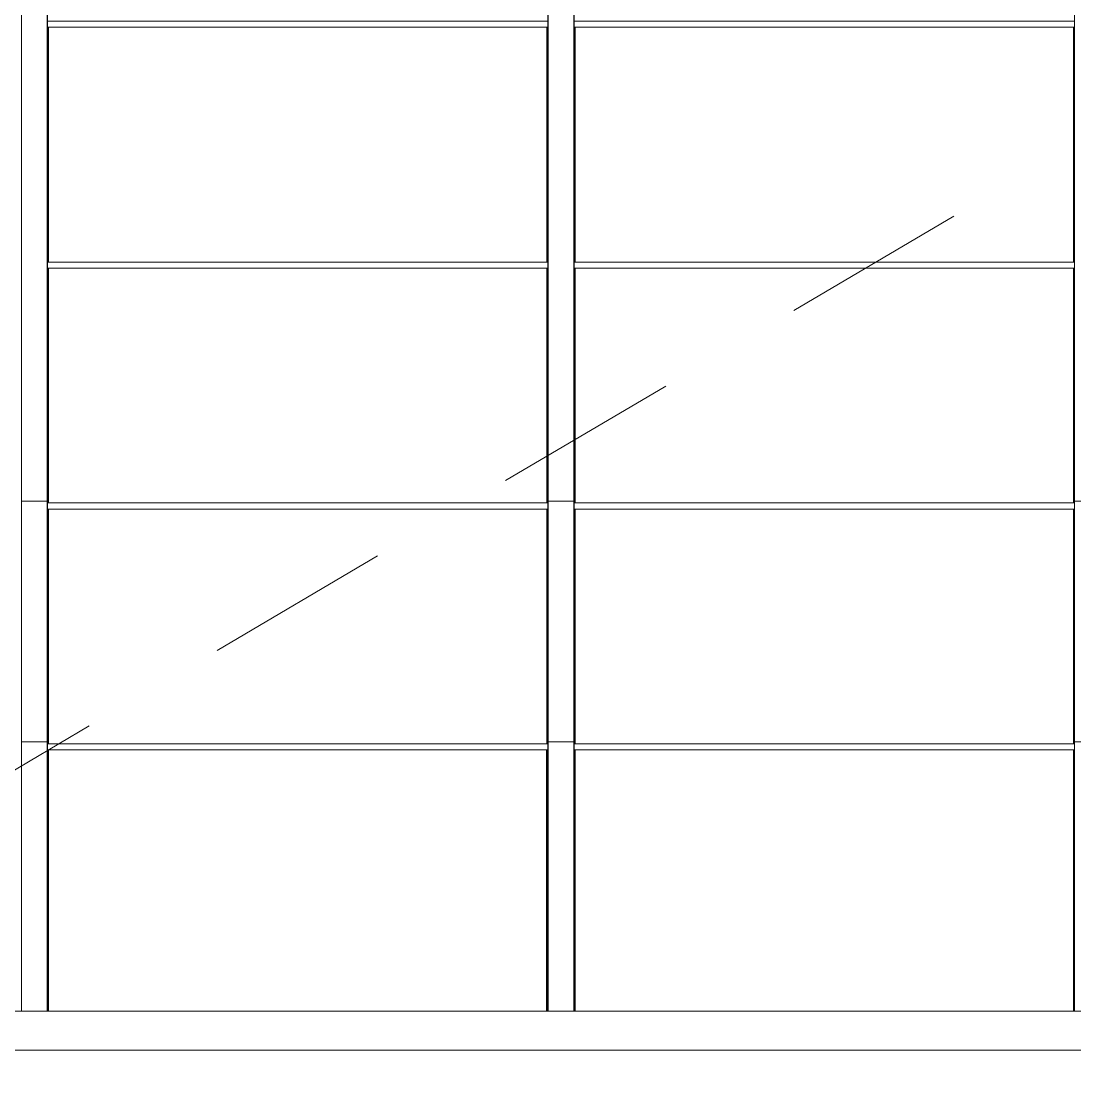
# Model space of a CAD drawing. Header units: metres. Extents: x -227.9 to -140, y 37.9 to 92.1.
# Drawn here: x -191.497 to -187.247, y 67.94 to 72.215 of the extents above; entities that cross this region are included whole.
import ezdxf

# ---------------------------------------------------------------- set-up
doc = ezdxf.new("R2010")
doc.units = ezdxf.units.M
doc.linetypes.add('JIS_02_0.7', pattern=[1.35, 0.75, -0.6])
doc.layers.add('A-DETL', color=94, linetype='Continuous', lineweight=5, true_color=0x00a600)
doc.layers.add('G-IMPT', color=8, linetype='Continuous', lineweight=5, true_color=0x808080)
doc.layers.add('A-GENM', color=7, linetype='Continuous', lineweight=5)
doc.layers.add('S-BEAM', color=7, linetype='Continuous', lineweight=5)

# ---------------------------------------------------------------- blocks, each defined once
blk = doc.blocks.new('LAG-B1020-CADRE STRUCTURELLE-PATIO - MUC-PATIO_skp_97-11715570-MUC-LAG-PRO-PLA-ARC-TZN-N02-AG02Ec-Cote')
at = {"layer": 'G-IMPT', "color": 7}
for p, q in [((-24.7873, 0.3398), (-0.3673, 0.3398)), ((-24.7873, 0.3398), (-0.3673, 0.3398)), ((-0.3673, 0.1821), (-24.7873, 0.1821)), ((-24.7873, 0.1821), (-0.3673, 0.1821))]:
    blk.add_line(p, q, dxfattribs=at)
blk = doc.blocks.new('LAG-B1020-CADRE STRUCTURELLE-PATIO - MUC-PATIO_skp_78-11715551-MUC-LAG-PRO-PLA-ARC-TZN-N02-AG02Ec-Cote')
at = {"layer": 'G-IMPT', "color": 7}
for p, q in [((14.651, 4.0055), (14.651, 3.0577)), ((14.651, 4.0055), (16.6621, 4.0055)), ((14.651, 4.0055), (16.6621, 4.0055)), ((14.651, 3.0577), (14.651, 4.0055)), ((16.6621, 3.0577), (16.6621, 4.0055)), ((16.6621, 3.0577), (16.6621, 4.0055)), ((16.776, 4.0055), (16.776, 3.0577)), ((16.776, 4.0055), (18.7871, 4.0055)), ((16.776, 4.0055), (18.7871, 4.0055)), ((16.776, 3.0577), (16.776, 4.0055)), ((18.7871, 3.0577), (18.7871, 4.0055)), ((18.7871, 3.0577), (18.7871, 4.0055)), ((14.651, 3.0333), (14.651, 2.0861)), ((14.651, 3.0333), (16.6621, 3.0333)), ((14.651, 3.0333), (16.6621, 3.0333)), ((14.651, 2.0861), (14.651, 3.0333)), ((16.6621, 2.0861), (16.6621, 3.0333)), ((16.6621, 2.0861), (16.6621, 3.0333)), ((16.776, 3.0333), (16.776, 2.0861)), ((16.776, 3.0333), (18.7871, 3.0333)), ((16.776, 3.0333), (18.7871, 3.0333)), ((16.776, 2.0861), (16.776, 3.0333)), ((18.7871, 2.0861), (18.7871, 3.0333)), ((18.7871, 2.0861), (18.7871, 3.0333)), ((14.651, 2.0617), (14.651, 1.1145)), ((14.651, 2.0617), (16.6621, 2.0617)), ((14.651, 2.0617), (16.6621, 2.0617)), ((14.651, 1.1145), (14.651, 2.0617)), ((16.6621, 1.1145), (16.6621, 2.0617)), ((16.6621, 1.1145), (16.6621, 2.0617)), ((16.776, 2.0617), (16.776, 1.1145)), ((16.776, 2.0617), (18.7871, 2.0617)), ((16.776, 2.0617), (18.7871, 2.0617)), ((16.776, 1.1145), (16.776, 2.0617)), ((18.7871, 1.1145), (18.7871, 2.0617)), ((18.7871, 1.1145), (18.7871, 2.0617)), ((14.651, 1.0902), (14.651, 0.0357)), ((14.651, 1.0902), (16.6621, 1.0902)), ((16.6621, 1.0902), (14.651, 1.0902)), ((14.651, 0.0357), (14.651, 1.0902)), ((16.6621, 0.0357), (16.6621, 1.0902)), ((16.6621, 0.0357), (16.6621, 1.0902)), ((16.776, 1.0902), (16.776, 0.0357)), ((16.776, 1.0902), (18.7871, 1.0902)), ((18.7871, 1.0902), (16.776, 1.0902)), ((16.776, 0.0357), (16.776, 1.0902)), ((18.7871, 0.0357), (18.7871, 1.0902)), ((18.7871, 0.0357), (18.7871, 1.0902))]:
    blk.add_line(p, q, dxfattribs=at)
blk = doc.blocks.new('LAG-B1020-CADRE STRUCTURELLE-PATIO - MUC-PATIO_skp_75-11715548-MUC-LAG-PRO-PLA-ARC-TZN-N02-AG02Ec-Cote')
at = {"layer": 'G-IMPT', "color": 7}
for p, q in [((14.756, 2.2157), (14.756, 5.195)), ((14.756, 2.2157), (14.756, 5.195)), ((16.776, 2.2157), (16.776, 5.195)), ((16.776, 5.195), (16.776, 2.2157)), ((16.881, 2.2157), (16.881, 5.195)), ((16.881, 2.2157), (16.881, 5.195)), ((18.901, 2.2157), (18.901, 5.195)), ((18.901, 5.195), (18.901, 2.2157)), ((14.651, 2.2157), (14.756, 2.2157)), ((14.756, 2.2157), (14.651, 2.2157)), ((14.756, 2.2157), (14.756, 1.245)), ((14.756, 1.245), (14.756, 2.2157)), ((16.776, 2.2157), (16.881, 2.2157)), ((16.776, 1.245), (16.776, 2.2157)), ((16.881, 2.2157), (16.776, 2.2157)), ((16.776, 1.245), (16.776, 2.2157)), ((16.881, 2.2157), (16.881, 1.245)), ((16.881, 1.245), (16.881, 2.2157)), ((18.901, 2.2157), (19.006, 2.2157)), ((18.901, 1.245), (18.901, 2.2157)), ((19.006, 2.2157), (18.901, 2.2157)), ((18.901, 1.245), (18.901, 2.2157)), ((14.651, 1.245), (14.756, 1.245)), ((14.651, 1.245), (14.756, 1.245)), ((14.756, 0.1577), (14.756, 1.245)), ((14.756, 0.1577), (14.756, 1.245)), ((16.776, 1.245), (16.881, 1.245)), ((16.776, 0.1577), (16.776, 1.245)), ((16.776, 1.245), (16.776, 0.1577)), ((16.776, 1.245), (16.881, 1.245)), ((16.881, 0.1577), (16.881, 1.245)), ((16.881, 0.1577), (16.881, 1.245)), ((18.901, 1.245), (18.901, 0.1577)), ((18.901, 1.245), (19.006, 1.245)), ((18.901, 0.1577), (18.901, 1.245)), ((18.901, 1.245), (19.006, 1.245))]:
    blk.add_line(p, q, dxfattribs=at)
blk = doc.blocks.new('LAG-B1020-CADRE STRUCTURELLE-PATIO - MUC-PATIO_skp_74-11715547-MUC-LAG-PRO-PLA-ARC-TZN-N02-AG02Ec-Cote')
at = {"layer": 'G-IMPT', "color": 7}
for p, q in [((14.671, 12.1709), (14.671, 11.2231)), ((16.6821, 12.1709), (14.671, 12.1709)), ((16.6821, 12.1709), (14.671, 12.1709)), ((14.671, 11.2231), (14.671, 12.1709)), ((16.6821, 12.1709), (16.6821, 11.2231)), ((16.6821, 11.2231), (16.6821, 12.1709)), ((16.796, 12.1709), (16.796, 11.2231)), ((18.8071, 12.1709), (16.796, 12.1709)), ((18.8071, 12.1709), (16.796, 12.1709)), ((16.796, 11.2231), (16.796, 12.1709)), ((18.8071, 12.1709), (18.8071, 11.2231)), ((18.8071, 11.2231), (18.8071, 12.1709)), ((14.6677, 11.2231), (16.6865, 11.2231)), ((16.6865, 11.2231), (14.6677, 11.2231)), ((16.7927, 11.2231), (18.8115, 11.2231)), ((18.8115, 11.2231), (16.7927, 11.2231)), ((14.671, 11.1987), (14.671, 10.2515)), ((16.6821, 11.1987), (14.671, 11.1987)), ((16.6821, 11.1987), (14.671, 11.1987)), ((14.671, 10.2515), (14.671, 11.1987)), ((16.6821, 11.1987), (16.6821, 10.2515)), ((16.6821, 10.2515), (16.6821, 11.1987)), ((16.796, 11.1987), (16.796, 10.2515)), ((18.8071, 11.1987), (16.796, 11.1987)), ((18.8071, 11.1987), (16.796, 11.1987)), ((16.796, 10.2515), (16.796, 11.1987)), ((18.8071, 11.1987), (18.8071, 10.2515)), ((18.8071, 10.2515), (18.8071, 11.1987)), ((14.6677, 10.2515), (16.6865, 10.2515)), ((16.6865, 10.2515), (14.6677, 10.2515)), ((14.671, 10.2271), (14.671, 9.2799)), ((16.6821, 10.2271), (14.671, 10.2271)), ((16.6821, 10.2271), (14.671, 10.2271)), ((14.671, 9.2799), (14.671, 10.2271)), ((16.6821, 10.2271), (16.6821, 9.2799)), ((16.6821, 9.2799), (16.6821, 10.2271)), ((16.7927, 10.2515), (18.8115, 10.2515)), ((18.8115, 10.2515), (16.7927, 10.2515)), ((16.796, 10.2271), (16.796, 9.2799)), ((18.8071, 10.2271), (16.796, 10.2271)), ((18.8071, 10.2271), (16.796, 10.2271)), ((16.796, 9.2799), (16.796, 10.2271)), ((18.8071, 10.2271), (18.8071, 9.2799)), ((18.8071, 9.2799), (18.8071, 10.2271)), ((14.6677, 9.2799), (16.6865, 9.2799)), ((14.6677, 9.2799), (16.6865, 9.2799)), ((16.7927, 9.2799), (18.8115, 9.2799)), ((16.7927, 9.2799), (18.8115, 9.2799)), ((14.6705, 8.2011), (14.6704, 9.2555)), ((14.6705, 8.2011), (14.6704, 9.2555)), ((14.6704, 9.2555), (16.6815, 9.2555)), ((14.6704, 9.2555), (16.6815, 9.2555)), ((16.6815, 8.2011), (16.6815, 9.2555)), ((16.6815, 8.2011), (16.6815, 9.2555)), ((16.7955, 8.2011), (16.7954, 9.2555)), ((16.7955, 8.2011), (16.7954, 9.2555)), ((16.7954, 9.2555), (18.8065, 9.2555)), ((16.7954, 9.2555), (18.8065, 9.2555)), ((18.8065, 8.2011), (18.8065, 9.2555)), ((18.8065, 8.2011), (18.8065, 9.2555))]:
    blk.add_line(p, q, dxfattribs=at)
blk = doc.blocks.new('LAG-B1020-CADRE STRUCTURELLE-PATIO - MUC-PATIO_skp_2-11715475-MUC-LAG-PRO-PLA-ARC-TZN-N02-AG02Ec-Cote')
for name, p in [('LAG-B1020-CADRE STRUCTURELLE-PATIO - MUC-PATIO_skp_78-11715551-MUC-LAG-PRO-PLA-ARC-TZN-N02-AG02Ec-Cote', (0.2394, 8.352)), ('LAG-B1020-CADRE STRUCTURELLE-PATIO - MUC-PATIO_skp_74-11715547-MUC-LAG-PRO-PLA-ARC-TZN-N02-AG02Ec-Cote', (0.2194, 0.1866)), ('LAG-B1020-CADRE STRUCTURELLE-PATIO - MUC-PATIO_skp_75-11715548-MUC-LAG-PRO-PLA-ARC-TZN-N02-AG02Ec-Cote', (0.1299, 8.23)), ('LAG-B1020-CADRE STRUCTURELLE-PATIO - MUC-PATIO_skp_97-11715570-MUC-LAG-PRO-PLA-ARC-TZN-N02-AG02Ec-Cote', (25.2869, 8.0479))]:
    blk.add_blockref(name, p)
blk = doc.blocks.new('LAG-B1020-CADRE STRUCTURELLE-PATIO - LAG-LAG-B1020-CADRE STRUCTURELLE-PATIO-10510598-MUC-LAG-PRO-PLA-ARC-TZN-N02-AG02Ec-Cote')
blk.add_blockref('LAG-B1020-CADRE STRUCTURELLE-PATIO - MUC-PATIO_skp_2-11715475-MUC-LAG-PRO-PLA-ARC-TZN-N02-AG02Ec-Cote', (-12.7084, -8.23))
blk = doc.blocks.new('PATIO - CMS-PATIO-2083973-MUC-LAG-PRO-PLA-ARC-TZN-N02-AG02Ec-Cote')
at = {"layer": 'G-IMPT', "color": 7, "lineweight": 9}
for p, q in [((2.0725, 2.2157), (2.0725, 5.195)), ((2.0725, 5.195), (2.0725, 2.2157)), ((2.1775, 2.2157), (2.1775, 5.195)), ((2.1775, 2.2157), (2.1775, 5.195)), ((4.1975, 2.2157), (4.1975, 5.195)), ((4.1975, 5.195), (4.1975, 2.2157)), ((4.3025, 2.2157), (4.3025, 5.195)), ((4.3025, 2.2157), (4.3025, 5.195)), ((2.1775, 4.1518), (4.1964, 4.1518)), ((4.1964, 4.1518), (2.1775, 4.1518)), ((4.3025, 4.1518), (6.3214, 4.1518)), ((6.3214, 4.1518), (4.3025, 4.1518)), ((2.1819, 4.1275), (2.1819, 3.1797)), ((2.1819, 4.1275), (4.1931, 4.1275)), ((2.1819, 4.1275), (4.1931, 4.1275)), ((2.1819, 3.1797), (2.1819, 4.1275)), ((2.1819, 4.1275), (2.1819, 3.1797)), ((4.1931, 4.1275), (2.1819, 4.1275)), ((4.1931, 4.1275), (2.1819, 4.1275)), ((2.1819, 3.1797), (2.1819, 4.1275)), ((4.1931, 4.1275), (4.193, 3.1797)), ((4.193, 3.1797), (4.193, 4.1275)), ((4.1931, 3.1797), (4.1931, 4.1275)), ((4.1931, 3.1797), (4.1931, 4.1275)), ((4.3069, 4.1275), (4.3069, 3.1797)), ((4.3069, 4.1275), (6.3181, 4.1275)), ((4.3069, 4.1275), (6.3181, 4.1275)), ((4.3069, 3.1797), (4.3069, 4.1275)), ((4.3069, 4.1275), (4.3069, 3.1797)), ((6.3181, 4.1275), (4.3069, 4.1275)), ((6.3181, 4.1275), (4.3069, 4.1275)), ((4.3069, 3.1797), (4.3069, 4.1275)), ((6.3181, 4.1275), (6.318, 3.1797)), ((6.318, 3.1797), (6.318, 4.1275)), ((6.3181, 3.1797), (6.3181, 4.1275)), ((6.3181, 3.1797), (6.3181, 4.1275)), ((2.1775, 3.1797), (4.1964, 3.1797)), ((4.1964, 3.1797), (2.1775, 3.1797)), ((4.3025, 3.1797), (6.3214, 3.1797)), ((6.3214, 3.1797), (4.3025, 3.1797)), ((2.182, 3.1553), (2.182, 2.2081)), ((2.182, 3.1553), (4.1931, 3.1553)), ((2.182, 3.1553), (4.1931, 3.1553)), ((2.182, 2.2081), (2.182, 3.1553)), ((2.182, 3.1553), (2.182, 2.2081)), ((4.1931, 3.1553), (2.182, 3.1553)), ((4.1931, 3.1553), (2.182, 3.1553)), ((2.182, 2.2081), (2.182, 3.1553)), ((4.1931, 3.1553), (4.193, 2.2081)), ((4.193, 2.2081), (4.1931, 3.1553)), ((4.1931, 2.2081), (4.1931, 3.1553)), ((4.1931, 2.2081), (4.1931, 3.1553)), ((4.307, 3.1553), (4.307, 2.2081)), ((4.307, 3.1553), (6.3181, 3.1553)), ((4.307, 3.1553), (6.3181, 3.1553)), ((4.307, 2.2081), (4.307, 3.1553)), ((4.307, 3.1553), (4.307, 2.2081)), ((6.3181, 3.1553), (4.307, 3.1553)), ((6.3181, 3.1553), (4.307, 3.1553)), ((4.307, 2.2081), (4.307, 3.1553)), ((6.3181, 3.1553), (6.318, 2.2081)), ((6.318, 2.2081), (6.3181, 3.1553)), ((6.3181, 2.2081), (6.3181, 3.1553)), ((6.3181, 2.2081), (6.3181, 3.1553)), ((2.0725, 2.2157), (2.1775, 2.2157)), ((2.0725, 1.245), (2.0725, 2.2157)), ((2.1775, 2.2157), (2.0725, 2.2157)), ((2.0725, 1.245), (2.0725, 2.2157)), ((2.1775, 2.2157), (2.1775, 1.245)), ((2.1775, 1.245), (2.1775, 2.2157)), ((2.1775, 2.2081), (4.1964, 2.2081)), ((4.1964, 2.2081), (2.1775, 2.2081)), ((2.1819, 2.1837), (2.1819, 1.2365)), ((2.1819, 2.1837), (4.1931, 2.1837)), ((2.1819, 2.1837), (4.1931, 2.1837)), ((2.1819, 1.2365), (2.1819, 2.1837)), ((2.1819, 2.1837), (2.1819, 1.2365)), ((4.1931, 2.1837), (2.1819, 2.1837)), ((4.1931, 2.1837), (2.1819, 2.1837)), ((2.1819, 1.2365), (2.1819, 2.1837)), ((4.1931, 2.1837), (4.193, 1.2364)), ((4.193, 1.2364), (4.193, 2.1837)), ((4.1931, 1.2364), (4.1931, 2.1837)), ((4.1931, 1.2364), (4.1931, 2.1837)), ((4.1975, 2.2157), (4.3025, 2.2157)), ((4.1975, 1.245), (4.1975, 2.2157)), ((4.3025, 2.2157), (4.1975, 2.2157)), ((4.1975, 1.245), (4.1975, 2.2157)), ((4.3025, 2.2157), (4.3025, 1.245)), ((4.3025, 1.245), (4.3025, 2.2157)), ((4.3025, 2.2081), (6.3214, 2.2081)), ((6.3214, 2.2081), (4.3025, 2.2081)), ((4.3069, 2.1837), (4.3069, 1.2365)), ((4.3069, 2.1837), (6.3181, 2.1837)), ((4.3069, 2.1837), (6.3181, 2.1837)), ((4.3069, 1.2365), (4.3069, 2.1837)), ((4.3069, 2.1837), (4.3069, 1.2365)), ((6.3181, 2.1837), (4.3069, 2.1837)), ((6.3181, 2.1837), (4.3069, 2.1837)), ((4.3069, 1.2365), (4.3069, 2.1837)), ((6.3181, 2.1837), (6.318, 1.2364)), ((6.318, 1.2364), (6.318, 2.1837)), ((6.3181, 1.2364), (6.3181, 2.1837)), ((6.3181, 1.2364), (6.3181, 2.1837)), ((2.0725, 1.245), (2.1775, 1.245)), ((2.0725, 0.1577), (2.0725, 1.245)), ((2.0725, 1.245), (2.0725, 0.1577)), ((2.0725, 1.245), (2.1775, 1.245)), ((2.1775, 0.1577), (2.1775, 1.245)), ((2.1775, 0.1577), (2.1775, 1.245)), ((4.1975, 1.245), (4.3025, 1.245)), ((4.1975, 0.1577), (4.1975, 1.245)), ((4.1975, 1.245), (4.1975, 0.1577)), ((4.1975, 1.245), (4.3025, 1.245)), ((4.3025, 0.1577), (4.3025, 1.245)), ((4.3025, 0.1577), (4.3025, 1.245)), ((2.1775, 1.2365), (4.1964, 1.2365)), ((2.1775, 1.2365), (4.1964, 1.2365)), ((2.1814, 0.1577), (2.1814, 1.2121)), ((2.1814, 0.1577), (2.1814, 1.2121)), ((2.1814, 1.2121), (4.1925, 1.2121)), ((2.1814, 1.2121), (4.1925, 1.2121)), ((2.1819, 1.2121), (2.1819, 0.1577)), ((2.1819, 1.2121), (4.193, 1.2121)), ((4.193, 1.2121), (2.1819, 1.2121)), ((2.1819, 0.1577), (2.1819, 1.2121)), ((4.1925, 0.1577), (4.1925, 1.2121)), ((4.1925, 0.1577), (4.1925, 1.2121)), ((4.193, 0.1577), (4.193, 1.2121)), ((4.193, 0.1577), (4.193, 1.2121)), ((4.3025, 1.2365), (6.3214, 1.2365)), ((4.3025, 1.2365), (6.3214, 1.2365)), ((4.3064, 0.1577), (4.3064, 1.2121)), ((4.3064, 0.1577), (4.3064, 1.2121)), ((4.3064, 1.2121), (6.3175, 1.2121)), ((4.3064, 1.2121), (6.3175, 1.2121)), ((4.3069, 1.2121), (4.3069, 0.1577)), ((4.3069, 1.2121), (6.318, 1.2121)), ((6.318, 1.2121), (4.3069, 1.2121)), ((4.3069, 0.1577), (4.3069, 1.2121)), ((6.3175, 0.1577), (6.3175, 1.2121)), ((6.3175, 0.1577), (6.3175, 1.2121)), ((6.318, 0.1577), (6.318, 1.2121)), ((6.318, 0.1577), (6.318, 1.2121)), ((-12.21, 0.1577), (12.21, 0.1577)), ((-12.21, 0.1577), (12.21, 0.1577)), ((12.21, 0), (-12.21, 0)), ((-12.21, 0), (12.21, 0))]:
    blk.add_line(p, q, dxfattribs=at)

msp = doc.modelspace()

# ---------------------------------------------------------------- linework, layer by layer
at = {"layer": 'A-DETL', "color": 7, "linetype": 'JIS_02_0.7'}
msp.add_line((-204.6608, 61.447), (-182.3929, 74.5785), dxfattribs=at)

# ---------------------------------------------------------------- block references
at = {"layer": 'A-GENM', "lineweight": 9}
msp.add_blockref('PATIO - CMS-PATIO-2083973-MUC-LAG-PRO-PLA-ARC-TZN-N02-AG02Ec-Cote', (-193.5691, 68.0628), dxfattribs=at)
at = {"layer": 'S-BEAM'}
msp.add_blockref('LAG-B1020-CADRE STRUCTURELLE-PATIO - LAG-LAG-B1020-CADRE STRUCTURELLE-PATIO-10510598-MUC-LAG-PRO-PLA-ARC-TZN-N02-AG02Ec-Cote', (-193.5703, 68.0628), dxfattribs=at)

doc.saveas('drawing.dxf')
